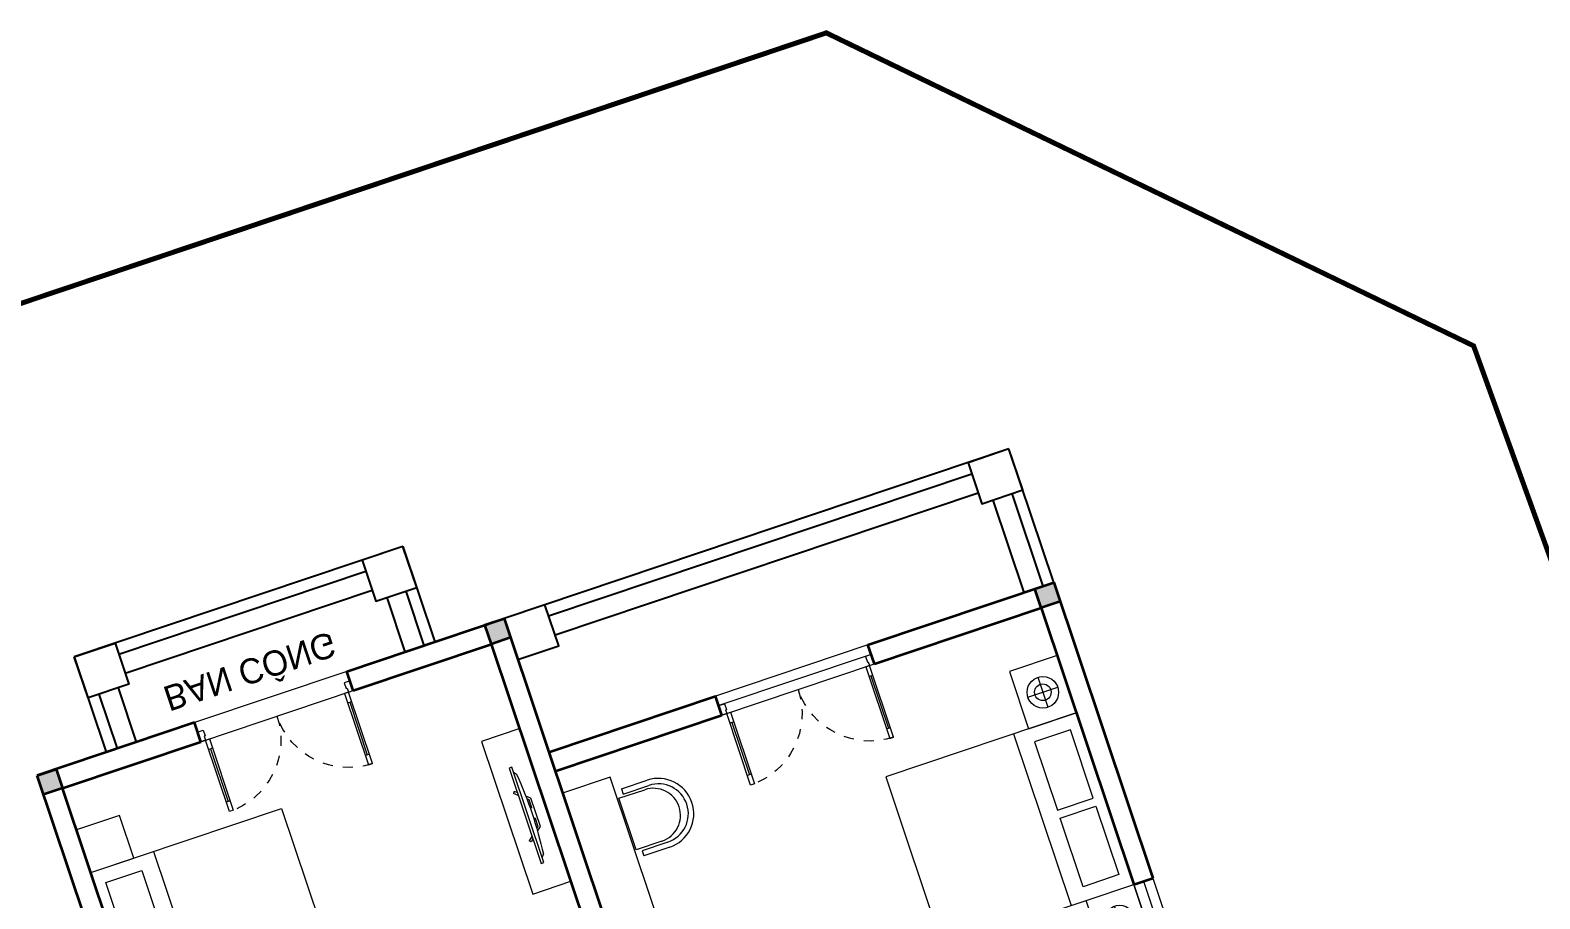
# Model space of a CAD drawing. Header units: metres. Extents: x 568336 to 569219, y 2065964 to 2066430.
# Drawn here: x 568661.25 to 568676.27, y 2066185.58 to 2066194.21 of the extents above; entities that cross this region are included whole.
import ezdxf

# ---------------------------------------------------------------- set-up
doc = ezdxf.new("R2010")
doc.units = ezdxf.units.M
doc.linetypes.add('CENTER', pattern=[2, 1.25, -0.25, 0.25, -0.25])
doc.linetypes.add('HIDDEN', pattern=[0.375, 0.25, -0.125])
doc.layers.get('0').update_dxf_attribs({"linetype": 'CONTINUOUS'})
for name, color, linetype, lineweight in [('-CONCRETE', 1, 'CONTINUOUS', 35), ('-DOOR', 137, 'CONTINUOUS', 9), ('-FURNITURE', 46, 'CONTINUOUS', 9), ('-KH', 143, 'CONTINUOUS', 13), ('-LINE1', 7, 'CONTINUOUS', 18), ('-RANH GIOI KHU DAT', 12, 'CENTER', 18), ('-TEXT', 7, 'CONTINUOUS', 15), ('-WALL', 4, 'CONTINUOUS', 35)]:
    doc.layers.add(name, color=color, linetype=linetype, lineweight=lineweight)
doc.layers.add('1-NETMANH', color=8, linetype='CONTINUOUS')
doc.layers.add('SOLO', color=7, linetype='CONTINUOUS')

# ---------------------------------------------------------------- blocks, each defined once
blk = doc.blocks.new('A$C5C575821')
at = {"layer": '-CONCRETE'}
h = blk.add_hatch(color=256, dxfattribs=at)
h.dxf.hatch_style = 1
h.paths.add_polyline_path([(0, 200), (0, 0), (200, 0), (200, 200)])
blk.add_lwpolyline([(0, 0), (200, 0), (200, 200), (0, 200)], close=True, dxfattribs=at)
blk = doc.blocks.new('A$C32e20c34')
blk.add_line((657, 2050), (657, 450))
for points in [[(0, 2050), (450, 2050), (450, 2500), (0, 2500)], [(109, 1910), (485.5, 1910), (485.5, 1292.5), (109, 1292.5)], [(109, 590), (485.5, 590), (485.5, 1207.5), (109, 1207.5)], [(0, 450), (450, 450), (450, 0), (0, 0)]]:
    blk.add_lwpolyline(points, close=True)
blk.add_lwpolyline([(0, 2050), (2000, 2050), (2000, 450), (0, 450), (0, 2050)])
blk = doc.blocks.new('XR.MB.LM123$0$tvi 1')
blk.add_lwpolyline([(29, 0), (29, -1000), (0, -1000), (0, 0)], close=True)
for points in [[(29, -50), (52, -81)], [(-24, -236), (-39, -252)], [(0, -285), (-39, -252)], [(0, -256), (-24, -236)], [(70, -315), (111, -350), (111, -650), (70, -685)], [(89, -446), (89, -360), (71, -345)], [(89, -446), (73, -446)], [(89, -554), (89, -640), (71, -655)], [(89, -554), (73, -554)], [(0, -715), (-39, -748)], [(-24, -764), (-39, -748)], [(0, -744), (-24, -764)], [(29, -950), (52, -919)]]:
    blk.add_lwpolyline(points)
blk.add_arc((-4025, -500), 4099, 354.1311, 5.8689)
blk = doc.blocks.new('A$C8a974c9c')
for p, q in [((1750, 2957), (1750, 2643)), ((1593, 2800), (1908, 2800)), ((1343, 2500), (1343, 700)), ((1750, 243), (1750, 557)), ((1593, 400), (1908, 400))]:
    blk.add_line(p, q)
for points in [[(2000, 3100), (1500, 3100), (1500, 2500), (2000, 2500)], [(1891, 2360), (1514, 2360), (1514, 1643), (1891, 1643)], [(1891, 840), (1514, 840), (1514, 1558), (1891, 1558)], [(2000, 100), (1500, 100), (1500, 700), (2000, 700)]]:
    blk.add_lwpolyline(points, close=True)
blk.add_lwpolyline([(2000, 2500), (0, 2500), (0, 700), (2000, 700), (2000, 2500)])
for centre, radius in [((1750, 2800), 157), ((1750, 2800), 82.4), ((1750, 400), 157), ((1750, 400), 82.4)]:
    blk.add_circle(centre, radius)
blk = doc.blocks.new('A$C06be1633')
at = {"layer": '-FURNITURE'}
for p, q in [((0, 54), (0, 324)), ((54, 54), (54, 324)), ((648, 324), (648, 54)), ((701, 324), (701, 54)), ((81, 0), (81, 270)), ((621, 270), (621, 0)), ((0, 54), (54, 54)), ((621, 0), (81, 0)), ((648, 54), (701, 54))]:
    blk.add_line(p, q, dxfattribs=at)
for centre, radius in [((351, 324), 351), ((351, 324), 297), ((351, 270), 270)]:
    blk.add_arc(centre, radius, 0, 180, dxfattribs=at)
blk = doc.blocks.new('*U196')
for p, q in [((-1510, 650), (-1550, 650)), ((-1530, 100), (-1530, 650)), ((-90, 650), (-50, 650)), ((-70, 100), (-70, 650)), ((-1510, 100), (-1550, 100)), ((-90, 100), (-50, 100))]:
    blk.add_line(p, q)
for points in [[(-1550, 0), (-1510, 0), (-1510, 750), (-1550, 750)], [(-50, 0), (-90, 0), (-90, 750), (-50, 750)], [(-1600, -100), (-1540, -100), (-1540, -40), (-1550, -40), (-1550, 0), (-1600, 0)], [(0, -100), (-60, -100), (-60, -40), (-50, -40), (-50, 0), (0, 0)]]:
    blk.add_lwpolyline(points, close=True)
at = {"linetype": 'HIDDEN', "ltscale": 0.1}
for centre, start, end in [((-1550, 0), 0, 90), ((-50, 0), 90, 180)]:
    blk.add_arc(centre, 750, start, end, dxfattribs=at)
blk = doc.blocks.new('BT2-T2')
at = {"layer": '-DOOR'}
for points in [[(195312, -15645), (195112, -15645), (195112, -16845), (195312, -16845)], [(191762, -19745), (193362, -19745), (193362, -19945), (191762, -19945)], [(186762, -21145), (188362, -21145), (188362, -21345), (186762, -21345)]]:
    blk.add_lwpolyline(points, close=True, dxfattribs=at)
for points in [[(195212, -16845), (195212, -15645)], [(193362, -19845), (191762, -19845)]]:
    blk.add_lwpolyline(points, dxfattribs=at)
at = {"layer": '-FURNITURE'}
for points in [[(190512, -19515), (190012, -19515), (190012, -16845), (190512, -16845)], [(189412, -18658), (189812, -18658), (189812, -20258), (189412, -20258)]]:
    blk.add_lwpolyline(points, close=True, dxfattribs=at)
at = {"layer": '-LINE1'}
blk.add_lwpolyline([(189287, -21345), (189287, -22345), (185837, -22345), (185837, -21345)], dxfattribs=at)
at = {"layer": '-RANH GIOI KHU DAT', "linetype": 'HIDDEN', "ltscale": 10, "const_width": 50}
blk.add_lwpolyline([(183112, -5845), (200370, -5845), (200021, -20846), (194905, -25845), (183112, -25845), (183112, -5845)], dxfattribs=at)
at = {"layer": '-WALL'}
for p, q in [((190012, -21345), (190012, -15345)), ((189812, -15545), (189812, -21145)), ((185312, -16845), (185312, -21145)), ((195112, -19745), (195112, -16845)), ((195312, -19945), (195312, -16845)), ((190012, -19745), (191762, -19745)), ((191762, -19745), (191762, -19945)), ((193362, -19745), (195112, -19745)), ((193362, -19745), (193362, -19945)), ((190012, -19945), (191762, -19945)), ((193362, -19945), (195312, -19945)), ((185312, -21145), (186762, -21145)), ((186762, -21145), (186762, -21345)), ((188362, -21145), (189812, -21145)), ((188362, -21145), (188362, -21345)), ((186762, -21345), (185112, -21345)), ((188362, -21345), (190012, -21345))]:
    blk.add_line(p, q, dxfattribs=at)
for points in [[(185112, -16845), (185112, -21345)], [(195112, -16845), (195312, -16845)]]:
    blk.add_lwpolyline(points, dxfattribs=at)
at = {"layer": '1-NETMANH'}
for p, q in [((195312, -19945), (195312, -21345)), ((185837, -22345), (185837, -21345)), ((189287, -22345), (189287, -21345)), ((195312, -21345), (190012, -21345)), ((189287, -22345), (185837, -22345))]:
    blk.add_line(p, q, dxfattribs=at)
at = {"layer": 'SOLO'}
blk.add_line((190012, -20845), (190012, -19945), dxfattribs=at)
for points in [[(194997, -20915), (194997, -19945)], [(195197, -20915), (195197, -19945)], [(190442, -21030), (194882, -21030)], [(190442, -21230), (194882, -21230)], [(185952, -21915), (185952, -21345)], [(186152, -21915), (186152, -21345)], [(188972, -21915), (188972, -21345)], [(189172, -21915), (189172, -21345)], [(186267, -22030), (188857, -22030)], [(186267, -22230), (188857, -22230)]]:
    blk.add_lwpolyline(points, dxfattribs=at)
for points in [[(190442, -21345), (190012, -21345), (190012, -20915), (190442, -20915)], [(195312, -21345), (194882, -21345), (194882, -20915), (195312, -20915)], [(185837, -22345), (186267, -22345), (186267, -21915), (185837, -21915)], [(189287, -22345), (188857, -22345), (188857, -21915), (189287, -21915)]]:
    blk.add_lwpolyline(points, close=True, dxfattribs=at)
at = {"layer": '-DOOR'}
for p in [(193362, -19745), (188362, -21145)]:
    blk.add_blockref('*U196', p, dxfattribs=at)
at = {"layer": '-FURNITURE', "xscale": -1}
for name, p, rotation in [('A$C8a974c9c', (193112, -16145), 180), ('A$C32e20c34', (185312, -18208), 180), ('A$C06be1633', (190528, -19368), 270)]:
    blk.add_blockref(name, p, dxfattribs=dict(at, rotation=rotation))
at = {"layer": '-FURNITURE', "extrusion": (0, 0, -1), "xscale": -1, "rotation": 0.003689722408406482}
blk.add_blockref('XR.MB.LM123$0$tvi 1', (-189586, -18919), dxfattribs=at)
at = {"layer": '-WALL'}
for p in [(195112, -19945), (185112, -21345), (185112, -21345), (189812, -21345), (189812, -21345)]:
    blk.add_blockref('A$C5C575821', p, dxfattribs=at)
at = {"layer": '-TEXT', "color": 2}
blk.add_text('BAN CÔNG', height=250, dxfattribs=at).set_placement((186559, -21777))

msp = doc.modelspace()

# ---------------------------------------------------------------- block references
at = {"layer": '-KH', "xscale": -0.0009999999999999998, "yscale": 0.0009999999999999998, "zscale": 0.001, "rotation": 198.5514997177271}
msp.add_blockref('BT2-T2', (568492.616, 2066107.672), dxfattribs=at)

doc.saveas('drawing.dxf')
